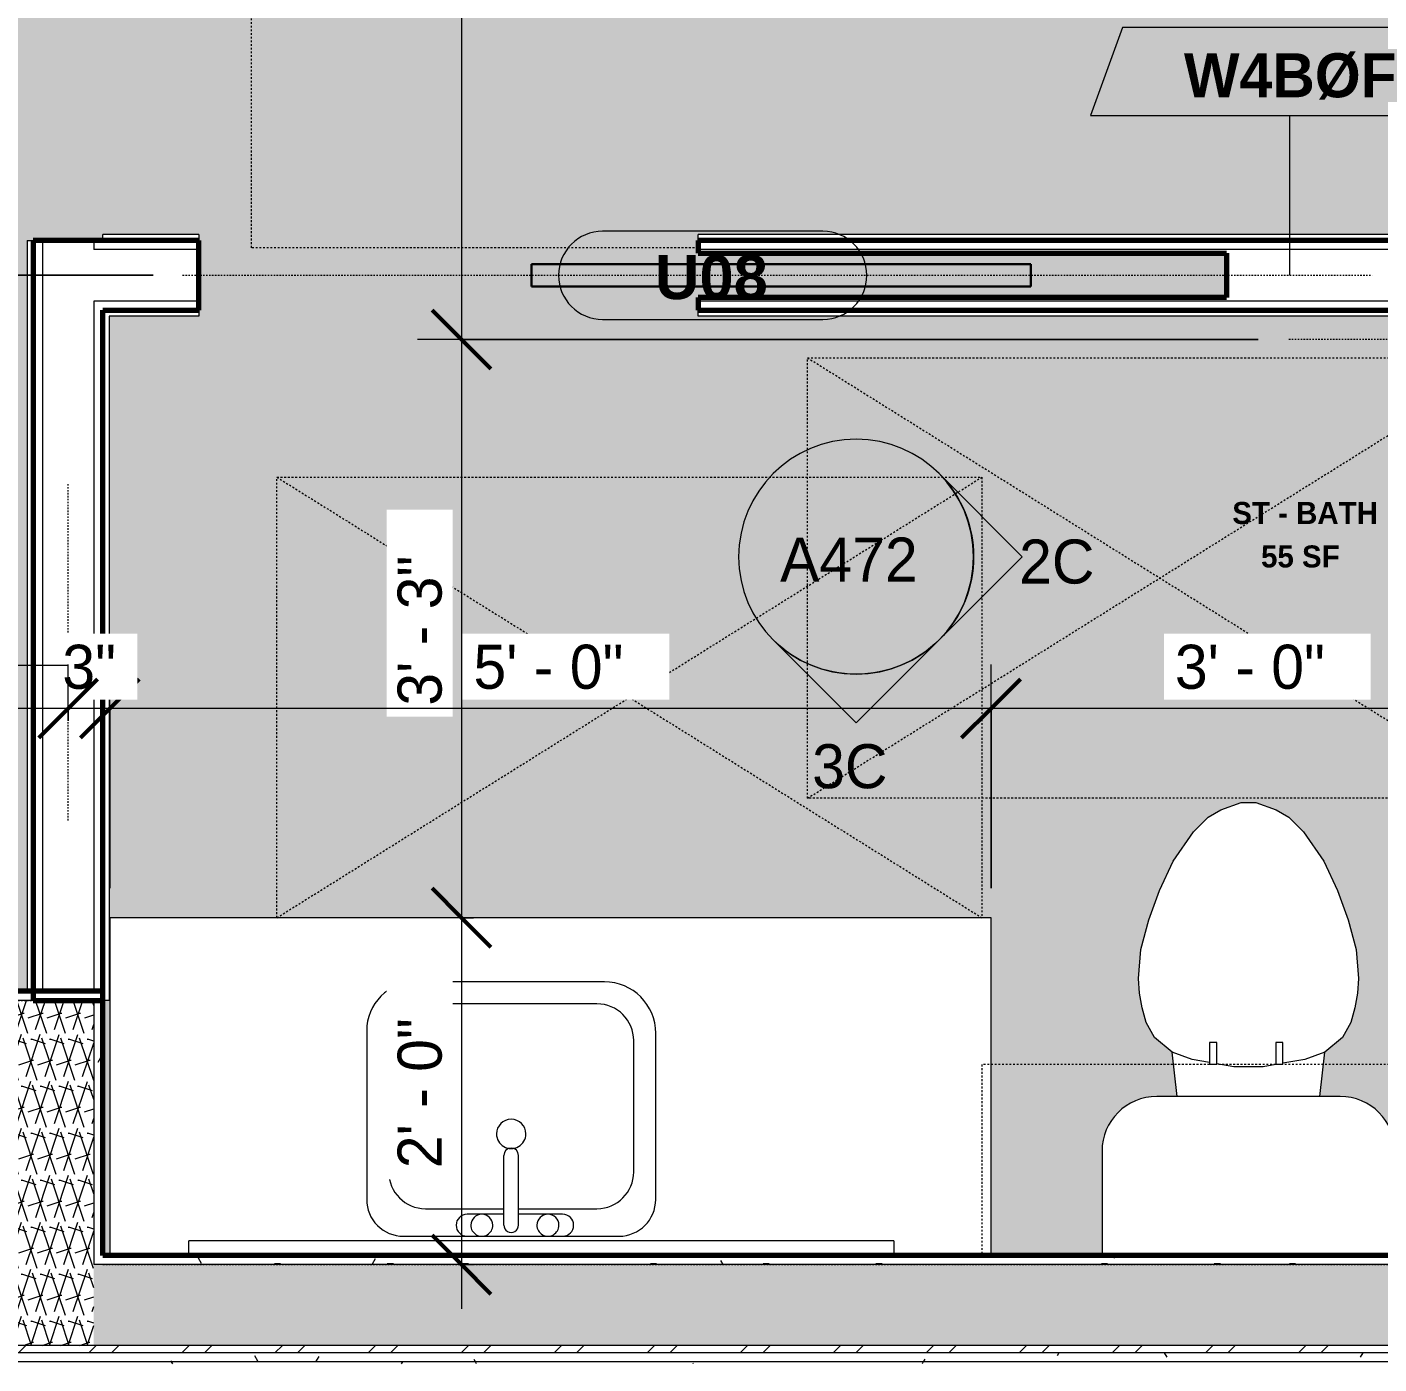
# Model space of a CAD drawing. Header units: inches. Extents: x -2718 to -922, y 119 to 10852.
# Drawn here: x -2648.5 to -2556.5, y 10450.8 to 10541.8 of the extents above; entities that cross this region are included whole.
import ezdxf

# ---------------------------------------------------------------- set-up
doc = ezdxf.new("R2010")
doc.units = ezdxf.units.IN
doc.header["$MEASUREMENT"] = 0
doc.linetypes.add('Dash', pattern=[0.25, 0.125, -0.125])
doc.linetypes.add('Dash 3_32_', pattern=[0.1875, 0.09375, -0.09375])
for name, color, linetype, lineweight in [('0-1', 7, 'Continuous', 5), ('A-ANNO-DIMS', 211, 'Continuous', 9), ('A-ANNO-DIMS-32', 211, 'Continuous', 9), ('A-AREA-IDEN', 2, 'Continuous', 9), ('A-DETL-1', 90, 'Dash 3_32_', 18), ('A-DOOR', 31, 'Continuous', 18), ('A-DOOR-4', 31, 'Continuous', 30), ('A-DOOR-IDEN', 31, 'Continuous', 9), ('A-GENM', 5, 'Continuous', 9), ('A-GENM-HDLN', 13, 'Dash', 9), ('A-WALL', 113, 'Continuous', 18), ('A-WALL-2', 250, 'Continuous', 18), ('A-WALL-3', 113, 'Continuous', 70), ('A-WALL-IDEN', 211, 'Continuous', 9), ('A-WALL-PATT-1', 7, 'Continuous', 9), ('A-WALL-PATT-2', 253, 'Continuous', 9), ('A-WALL-PATT-3', 8, 'Continuous', 9), ('G-ANNO-SYMB', 111, 'Continuous', 9), ('I-FURN', 30, 'Continuous', 9), ('I-FURN-HDLN', 30, 'Dash', 9), ('I-WALL-1', 10, 'Continuous', 70), ('P-SANR-FIXT', 6, 'Continuous', 9), ('Q-CASE', 31, 'Continuous', 9), ('Q-CASE-1', 31, 'Dash', 9)]:
    doc.layers.add(name, color=color, linetype=linetype, lineweight=lineweight)
doc.layers.add('A-AREA-PATT-1', color=7, linetype='Continuous', lineweight=9, transparency=1)
doc.styles.add('Arial_B', font='arialbd.ttf', dxfattribs={"height": 3})
doc.styles.add('Century Gothic', font='ufonts.com_century-gothic.ttf', dxfattribs={"height": 3})
doc.styles.add('Century Gothic_B', font='GOTHICB.TTF', dxfattribs={"height": 3})
doc.styles.add('Century Gothic_B_1', font='GOTHICB.TTF', dxfattribs={"height": 1.5})
doc.dimstyles.new('OD_1__HACK', dxfattribs={"dimscale": 12, "dimtxt": 3.132505, "dimasz": 0.333333, "dimexe": 0.25, "dimexo": 0.166667, "dimgap": 0.041667, "dimtad": 1, "dimdec": 0, "dimzin": 3, "dimdsep": 46, "dimlunit": 4, "dimtxsty": 'Century Gothic', "dimblk1": 'OBLIQUE', "dimblk2": 'OBLIQUE', "dimsah": 1, "dimcen": 0.09, "dimdle": 0.25, "dimazin": 0, "dimtfac": 1, "dimtdec": 4, "dimtix": 1, "dimtmove": 0, "dimatfit": 3, "dimfxl": 1, "dimtvp": 1, "dimtfill": 1, "dimfrac": 2, "dimtolj": 1, "dimtzin": 0, "dimarcsym": 2})
pattern_1 = [(0, (0, 0), (10.24, 2.56), [0.422, -7.258, 0.422, -7.258, -40.96]), (0, (0, 0), (10.24, 2.56), [-15.36, 0.422, -14.938, 0.422, -7.258, -17.92]), (0, (0, 0), (10.24, 2.56), [-38.4, 0.422, -4.698, 0.422, -12.378]), (120, (3.84, 1.28), (-7.33702503, 7.58810013), [0.422, -7.258, 0.422, -7.258, -40.96]), (120, (3.84, 1.28), (-7.33702503, 7.58810013), [-15.36, 0.422, -14.938, 0.422, -7.258, -17.92]), (120, (3.84, 1.28), (-7.33702503, 7.58810013), [-38.4, 0.422, -4.698, 0.422, -12.378]), (240, (5.12, 6.4), (-2.90297497, -10.14810013), [0.422, -7.258, 0.422, -7.258, -40.96]), (240, (5.12, 6.4), (-2.90297497, -10.14810013), [-15.36, 0.422, -14.938, 0.422, -7.258, -17.92]), (240, (5.12, 6.4), (-2.90297497, -10.14810013), [-38.4, 0.422, -4.698, 0.422, -12.378])]
pattern_2 = [(161.57, (0.16, 0.16), (-1.279773737, -0.000426766), [0, -9.107, 1.011, 0]), (18.43, (-0.16, 0.16), (-1.279773737, 0.000426766), [0, -9.107, 1.011, 0]), (108.43, (0.16, 0.16), (0.639452382, -3.199964008), [3.035, -7.083]), (71.57, (-0.16, 0.16), (0.639452382, 3.199964008), [3.035, -7.083])]

# ---------------------------------------------------------------- blocks, each defined once
blk = doc.blocks.new('CTR - 1st Phase - Common Walls_rvt-1-2ND _ 3RD FLOOR - STUDIO A - ADA TYPE B')
at = {"layer": 'A-WALL-PATT-1'}
h = blk.add_hatch(dxfattribs=at)
h.set_pattern_fill('FP_1', color=256, style=0, pattern_type=2)
h.set_pattern_definition(pattern_1)
h.paths.add_polyline_path([(-2710.724, 10475.539), (-2710.724, 10475.539), (-2710.724, 10476.164), (-2711.099, 10476.164), (-2711.099, 10475.539)], flags=0)
h.paths.add_polyline_path([(-2646.364, 10475.539), (-2643.974, 10475.539), (-2643.67, 10475.843), (-2643.974, 10476.148), (-2647.474, 10476.148), (-2648.082, 10475.539), (-2647.474, 10475.539)], flags=0)
h.paths.add_polyline_path([(-2670.724, 10475.539), (-2648.099, 10475.539), (-2648.099, 10476.164), (-2670.724, 10476.164)], flags=0)
h = blk.add_hatch(dxfattribs=at)
h.set_pattern_fill('FP_1', color=256, style=0, pattern_type=2)
h.set_pattern_definition(pattern_1)
h.paths.add_polyline_path([(-2643.974, 10457.539), (-2643.349, 10457.539), (-2643.35, 10475.524), (-2643.366, 10475.539), (-2643.974, 10475.539), (-2643.974, 10458.164)], flags=0)
h = blk.add_hatch(dxfattribs=at)
h.set_pattern_fill('FP_1', color=256, style=0, pattern_type=2)
h.set_pattern_definition(pattern_1)
h.paths.add_polyline_path([(-2516.749, 10457.539), (-2516.749, 10458.164), (-2643.349, 10458.164), (-2643.349, 10457.539), (-2516.75, 10457.539)], flags=0)
h = blk.add_hatch(dxfattribs=at)
h.set_pattern_fill('FP_1', color=256, style=0, pattern_type=2)
h.set_pattern_definition(pattern_1)
h.paths.add_polyline_path([(-2582.874, 10450.914), (-2510.112, 10450.914), (-2510.112, 10451.539), (-2649.974, 10451.539), (-2649.974, 10450.914), (-2587.97, 10450.914)], flags=0)
h = blk.add_hatch(dxfattribs=at)
h.set_pattern_fill('FP_1', color=256, style=0, pattern_type=2)
h.set_pattern_definition(pattern_1)
h.paths.add_polyline_path([(-2523.089, 10450.775), (-2510.112, 10450.775), (-2510.112, 10450.914), (-2650.599, 10450.914), (-2650.599, 10450.775), (-2536.065, 10450.775)], flags=0)
at = {"layer": 'A-WALL-PATT-2'}
h = blk.add_hatch(dxfattribs=at)
h.set_pattern_fill('FP_2', color=256, style=0, pattern_type=2)
h.set_pattern_definition(pattern_2)
h.paths.add_polyline_path([(-2712.224, 10470.039), (-2710.724, 10470.039), (-2710.724, 10475.539), (-2717.734, 10475.539), (-2717.724, 10470.039)], flags=0)
h.paths.add_polyline_path([(-2649.474, 10470.039), (-2643.974, 10470.039), (-2643.974, 10475.539), (-2670.724, 10475.539), (-2670.724, 10470.039), (-2652.852, 10470.039)], flags=0)
h = blk.add_hatch(dxfattribs=at)
h.set_pattern_fill('FP_2', color=256, style=0, pattern_type=2)
h.set_pattern_definition(pattern_2)
h.paths.add_polyline_path([(-2649.474, 10452.039), (-2643.974, 10452.039), (-2643.974, 10470.039), (-2649.474, 10470.039), (-2649.474, 10457.423)], flags=0)
h = blk.add_hatch(dxfattribs=at)
h.set_pattern_fill('FP_2', color=256, style=0, pattern_type=2)
h.set_pattern_definition(pattern_2)
h.paths.add_polyline_path([(-2549.041, 10452.039), (-2510.112, 10452.039), (-2510.124, 10457.539), (-2643.974, 10457.539), (-2643.974, 10452.039), (-2562.018, 10452.039)], flags=0)
at = {"layer": 'A-WALL-PATT-3'}
h = blk.add_hatch(dxfattribs=at)
h.set_pattern_fill('FP_3', color=256, style=0, pattern_type=2)
h.set_pattern_definition([(45, (0, 0), (-3.1678384, 3.1678384), []), (45, (0, 4.8), (-3.1678384, 3.1678384), [])])
h.paths.add_polyline_path([(-2587.97, 10451.539), (-2510.112, 10451.539), (-2510.112, 10452.039), (-2649.474, 10452.039), (-2649.474, 10451.539), (-2613.923, 10451.539)], flags=0)
at = {"layer": 'A-WALL-2'}
for p, q in [((-2643.974, 10475.539), (-2670.724, 10475.539)), ((-2643.974, 10475.539), (-2643.974, 10470.039)), ((-2643.974, 10470.039), (-2643.974, 10468.414)), ((-2643.974, 10468.414), (-2643.974, 10457.539)), ((-2643.349, 10457.539), (-2643.974, 10457.539)), ((-2516.749, 10457.539), (-2643.349, 10457.539)), ((-2643.974, 10452.039), (-2649.474, 10452.039)), ((-2643.349, 10451.539), (-2649.474, 10451.539)), ((-2643.349, 10452.039), (-2643.974, 10452.039)), ((-2510.112, 10452.039), (-2643.349, 10452.039)), ((-2510.112, 10451.539), (-2643.349, 10451.539)), ((-2643.349, 10450.914), (-2649.974, 10450.914)), ((-2510.112, 10450.914), (-2643.349, 10450.914))]:
    blk.add_line(p, q, dxfattribs=at)
at = {"layer": 'I-WALL-1'}
for p, q in [((-2643.349, 10476.164), (-2670.724, 10476.164)), ((-2643.349, 10475.539), (-2643.349, 10476.164)), ((-2643.349, 10468.414), (-2643.349, 10475.539)), ((-2643.349, 10458.164), (-2643.349, 10468.414)), ((-2517.374, 10458.164), (-2643.349, 10458.164))]:
    blk.add_line(p, q, dxfattribs=at)
blk = doc.blocks.new('Basic Wall _ INT - W4BØF - _5_8 GYP - 2X4 WOOD_BATT_ - 5_8 GYP_ - ___-2692929-2ND _ 3RD FLOOR - STUDIO A - ADA TYPE B')
at = {"layer": 'A-WALL'}
for p, q in [((-2643.224, 10475.523), (-2643.224, 10522.544)), ((-2642.935, 10522.13), (-2642.935, 10475.523)), ((-2643.306, 10475.523), (-2643.349, 10475.523)), ((-2643.224, 10475.523), (-2643.306, 10475.523)), ((-2642.935, 10475.523), (-2643.224, 10475.523))]:
    blk.add_line(p, q, dxfattribs=at)
blk = doc.blocks.new('Basic Wall _ INT - W4BØF - _5_8 GYP - 2X4 WOOD_BATT_ - 5_8 GYP_ - ___-2692930-2ND _ 3RD FLOOR - STUDIO A - ADA TYPE B')
at = {"layer": 'A-WALL'}
for p, q in [((-2648.512, 10527.294), (-2648.224, 10527.294)), ((-2648.512, 10527.294), (-2648.512, 10476.164)), ((-2648.224, 10527.294), (-2648.224, 10476.164)), ((-2648.224, 10527.294), (-2648.142, 10527.294)), ((-2648.142, 10527.294), (-2648.099, 10527.294))]:
    blk.add_line(p, q, dxfattribs=at)
blk = doc.blocks.new('Basic Wall _ INT - W4BØF - _5_8 GYP - 2X4 WOOD_BATT_ - 5_8 GYP_ - ___-2692932-2ND _ 3RD FLOOR - STUDIO A - ADA TYPE B')
at = {"layer": 'A-WALL'}
for p, q in [((-2643.349, 10522.419), (-2636.826, 10522.419)), ((-2636.826, 10522.13), (-2642.935, 10522.13)), ((-2636.826, 10522.544), (-2636.826, 10522.501)), ((-2636.826, 10522.501), (-2636.826, 10522.419)), ((-2636.826, 10522.419), (-2636.826, 10522.13)), ((-2602.826, 10522.501), (-2602.826, 10522.544)), ((-2602.826, 10522.419), (-2602.826, 10522.501)), ((-2602.826, 10522.419), (-2547.339, 10522.419)), ((-2602.826, 10522.13), (-2602.826, 10522.419)), ((-2547.339, 10522.13), (-2602.826, 10522.13))]:
    blk.add_line(p, q, dxfattribs=at)
blk = doc.blocks.new('Basic Wall _ INT - W4BØF - _5_8 GYP - 2X4 WOOD_BATT_ - 5_8 GYP_ - ___-2692931-2ND _ 3RD FLOOR - STUDIO A - ADA TYPE B')
at = {"layer": 'A-WALL'}
for p, q in [((-2643.349, 10527.419), (-2643.349, 10527.708)), ((-2636.826, 10527.708), (-2643.349, 10527.708)), ((-2636.826, 10527.708), (-2636.826, 10527.419)), ((-2602.826, 10527.419), (-2602.826, 10527.708)), ((-2517.374, 10527.708), (-2602.826, 10527.708)), ((-2636.826, 10527.419), (-2643.349, 10527.419)), ((-2643.349, 10527.337), (-2643.349, 10527.419)), ((-2643.349, 10527.294), (-2643.349, 10527.337)), ((-2636.826, 10527.419), (-2636.826, 10527.337)), ((-2636.826, 10527.337), (-2636.826, 10527.294)), ((-2517.374, 10527.419), (-2602.826, 10527.419)), ((-2602.826, 10527.337), (-2602.826, 10527.419)), ((-2602.826, 10527.294), (-2602.826, 10527.337))]:
    blk.add_line(p, q, dxfattribs=at)
blk = doc.blocks.new('POCKET - FLUSH - 2-10 x 6-8-2882529-2ND _ 3RD FLOOR - STUDIO A - ADA TYPE B')
at = {"layer": 'A-DOOR-4'}
for p, q in [((-39.667, 0.75), (-39.667, -0.75)), ((-5.667, 0.75), (-39.667, 0.75)), ((-5.667, -0.75), (-5.667, 0.75)), ((-39.667, -0.75), (-5.667, -0.75))]:
    blk.add_line(p, q, dxfattribs=at)
blk = doc.blocks.new('Bed-Standard - Queen 60_ x 79_-1433484-2ND _ 3RD FLOOR - STUDIO A - ADA TYPE B')
at = {"layer": 'I-FURN-HDLN'}
for p, q in [((-55.311, 77.295), (64.689, 77.295)), ((-55.311, 46.897), (-55.311, 77.295))]:
    blk.add_line(p, q, dxfattribs=at)
blk = doc.blocks.new('M_Sink Vanity-Square - 500 x 440mm-1352614-2ND _ 3RD FLOOR - STUDIO A - ADA TYPE B')
at = {"layer": 'P-SANR-FIXT'}
for p, q in [((7.96, 7.092), (-6.725, 7.092)), ((3.618, 7.092), (-2.882, 7.092)), ((-2.882, 5.592), (0.118, 5.592)), ((0.118, 6.329), (0.118, 1.59)), ((1.118, 6.329), (1.118, 1.59)), ((1.118, 5.592), (3.618, 5.592)), ((0.118, 5.217), (-5.225, 5.217)), ((6.46, 5.217), (1.118, 5.217)), ((-9.225, 4.592), (-9.225, -6.73)), ((10.46, -6.91), (10.46, 4.592)), ((-7.725, 2.717), (-7.725, -6.23)), ((8.96, -6.23), (8.96, 2.717)), ((-5.225, -8.73), (6.46, -8.73)), ((-5.725, -10.23), (7.139, -10.23))]:
    blk.add_line(p, q, dxfattribs=at)
for centre, radius, start, end in [((-6.725, 4.592), 2.5, 90, 180), ((-2.882, 6.342), 0.75, 90, 270), ((-1.882, 6.342), 0.75, 360, 180), ((0.618, 6.329), 0.5, 360, 180), ((2.618, 6.342), 0.75, 360, 180), ((3.618, 6.342), 0.75, 270, 90), ((7.96, 4.592), 2.5, 360, 90), ((-1.882, 6.342), 0.75, 180, 0), ((2.618, 6.342), 0.75, 180, 360), ((-5.225, 2.717), 2.5, 90, 180), ((6.46, 2.717), 2.5, 0, 90), ((0.618, 0.125), 1, 360, 180), ((0.618, 1.59), 0.5, 180, 0), ((0.618, 0.125), 1, 180, 0), ((-5.225, -6.23), 2.5, 180, 270), ((6.46, -6.23), 2.5, 270, 0), ((-5.725, -6.73), 3.5, 180, 270), ((7.139, -6.91), 3.321, 270, 0)]:
    blk.add_arc(centre, radius, start, end, dxfattribs=at)
blk = doc.blocks.new('Toilet-Domestic-3D - Toilet-Domestic-3D-3234795-2ND _ 3RD FLOOR - STUDIO A - ADA TYPE B')
at = {"layer": 'P-SANR-FIXT'}
for p, q in [((-1.874, 11.5), (-0.5, 12)), ((-0.5, 12), (0.5, 12)), ((0.5, 12), (1.874, 11.5)), ((-2.74, 11), (-1.874, 11.5)), ((1.874, 11.5), (2.74, 11)), ((-3.74, 10), (-2.74, 11)), ((2.74, 11), (3.74, 10)), ((-5.127, 8), (-3.74, 10)), ((3.74, 10), (5.127, 8)), ((-6.06, 6), (-5.127, 8)), ((5.127, 8), (6.06, 6)), ((-6.788, 4), (-6.06, 6)), ((6.06, 6), (6.788, 4)), ((-7.326, 1.992), (-6.788, 4)), ((6.788, 4), (7.326, 1.992)), ((-7.5, 0), (-7.326, 1.992)), ((7.326, 1.992), (7.5, 0)), ((-7.413, -0.996), (-7.5, 0)), ((7.5, 0), (7.413, -0.996)), ((-7.236, -2), (-7.413, -0.996)), ((7.413, -0.996), (7.236, -2)), ((-6.968, -3), (-7.236, -2)), ((7.236, -2), (6.968, -3)), ((-6.401, -4), (-6.968, -3)), ((6.968, -3), (6.401, -4)), ((-5.209, -5), (-6.401, -4)), ((6.401, -4), (5.209, -5)), ((-3.836, -5.5), (-5.209, -5)), ((-4.862, -8.024), (-5.209, -5)), ((-2.648, -5.709), (-3.836, -5.5)), ((3.836, -5.5), (2.341, -5.764)), ((5.209, -5), (3.836, -5.5)), ((4.862, -8.024), (5.209, -5)), ((-1, -6), (-2.159, -5.796)), ((1, -6), (-1, -6)), ((1.852, -5.85), (1, -6)), ((6.25, -8.024), (-6.25, -8.024)), ((-9.976, -11.75), (-9.976, -18.856)), ((9.976, -18.856), (9.976, -11.75))]:
    blk.add_line(p, q, dxfattribs=at)
for centre, start, end in [((-6.25, -11.75), 90, 180), ((6.25, -11.75), 0, 90)]:
    blk.add_arc(centre, 3.726, start, end, dxfattribs=at)
blk = doc.blocks.new('Bath Vanity - Bath Vanity 60_-2708009-2ND _ 3RD FLOOR - STUDIO A - ADA TYPE B')
at = {"layer": 'Q-CASE'}
for p, q in [((-29.262, -0.995), (-29.262, -24)), ((30.738, -24), (30.738, -0.995)), ((-29.262, -24), (30.738, -24))]:
    blk.add_line(p, q, dxfattribs=at)
blk = doc.blocks.new('ADA Clearances - 30_x48_-1721104-2ND _ 3RD FLOOR - STUDIO A - ADA TYPE B')
at = {"layer": 'A-GENM-HDLN'}
for p, q in [((15, 24), (-15, -24)), ((-15, 24), (15, -24)), ((-15, -24), (-15, 24)), ((-15, 24), (15, 24)), ((15, 24), (15, -24)), ((15, -24), (-15, -24))]:
    blk.add_line(p, q, dxfattribs=at)
blk = doc.blocks.new('ADA Clearances - 30_x48_-V2-2ND _ 3RD FLOOR - STUDIO A - ADA TYPE B')
at = {"layer": 'A-GENM-HDLN'}
for p, q in [((15, 24), (-15, -24)), ((-15, 24), (15, -24)), ((-15, 24), (15, 24)), ((15, 24), (15, -24)), ((15, -24), (-15, -24))]:
    blk.add_line(p, q, dxfattribs=at)
blk = doc.blocks.new('BATHROOM MIRROR - BATHROOM MIRROR 48_-3124766-2ND _ 3RD FLOOR - STUDIO A - ADA TYPE B')
at = {"layer": 'Q-CASE'}
for p, q in [((24.738, 24), (-23.262, 24)), ((-23.262, 23), (-23.262, 24)), ((24.738, 24), (24.738, 23)), ((-23.262, 23), (24.738, 23))]:
    blk.add_line(p, q, dxfattribs=at)
blk = doc.blocks.new('300 Series Wall Hung Cabinet_326 - 36_-2909952-2ND _ 3RD FLOOR - STUDIO A - ADA TYPE B')
at = {"layer": 'Q-CASE'}
for p, q in [((-2.5, -13.188), (-2.012, -13.188)), ((-2.5, -13.188), (-2.5, -14.687)), ((-2.012, -14.687), (-2.012, -13.188)), ((2, -13.188), (2.488, -13.188)), ((2, -13.188), (2, -14.687)), ((2.488, -14.687), (2.488, -13.188)), ((-2.5, -14.687), (-2.012, -14.687)), ((2, -14.687), (2.488, -14.687))]:
    blk.add_line(p, q, dxfattribs=at)
at = {"layer": 'Q-CASE-1'}
for p, q in [((18, -0.188), (-18, -0.188)), ((-18, -0.188), (-18, -13.188)), ((18, -13.188), (18, -0.188)), ((-18, -13.188), (18, -13.188))]:
    blk.add_line(p, q, dxfattribs=at)
blk = doc.blocks.new('Elevation - Filled Arrow-152140-2ND _ 3RD FLOOR - STUDIO A - ADA TYPE B')
at = {"layer": 'G-ANNO-SYMB'}
for start, end in [(360, 180), (180, 360)]:
    blk.add_arc((0, 0), 0.25, start, end, dxfattribs=at)
blk = doc.blocks.new('Elevation - Filled Arrow-151867-2ND _ 3RD FLOOR - STUDIO A - ADA TYPE B')
at = {"layer": 'G-ANNO-SYMB'}
for p, q in [((0, 0.3536), (-0.1768, 0.1768)), ((0.1768, 0.1768), (0, 0.3536))]:
    blk.add_line(p, q, dxfattribs=at)
blk.add_arc((0, 0), 0.25, 45, 135, dxfattribs=at)
blk = doc.blocks.new('DIMBLOCK1-2ND _ 3RD FLOOR - STUDIO A - ADA TYPE B')
at = {"layer": 'A-ANNO-DIMS-32', "lineweight": 50}
for p, q in [((-2682.087, 10524.919), (-2684.087, 10526.919)), ((-2682.087, 10524.919), (-2680.087, 10522.919)), ((-2682.087, 10475.539), (-2684.087, 10477.539)), ((-2682.087, 10475.539), (-2680.087, 10473.539))]:
    blk.add_line(p, q, dxfattribs=at)
at = {"layer": 'A-ANNO-DIMS-32'}
for p, q in [((-2639.924, 10524.919), (-2685.087, 10524.919)), ((-2682.087, 10472.539), (-2682.087, 10524.919)), ((-2682.087, 10524.919), (-2639.924, 10524.919)), ((-2682.915, 10475.539), (-2679.087, 10475.539)), ((-2682.087, 10475.539), (-2682.915, 10475.539))]:
    blk.add_line(p, q, dxfattribs=at)
at = {"layer": 'A-ANNO-DIMS-32', "color": 0, "insert": (-2686.432, 10494.983), "char_height": 3, "width": 12.58969, "attachment_point": 1, "rotation": 90, "line_spacing_factor": 0.984502, "style": 'Century Gothic', "bg_fill": 3, "box_fill_scale": 1.25, "bg_fill_color": 256, "bg_fill_true_color": 13158600, "bg_fill_transparency": 0}
blk.add_mtext('4\' - 1"', dxfattribs=at)
blk = doc.blocks.new('_Oblique')
at = {"color": 0, "linetype": 'ByBlock', "lineweight": -2}
blk.add_line((-0.5, -0.5), (0.5, 0.5), dxfattribs=at)
blk = doc.blocks.new('DIMBLOCK2-2ND _ 3RD FLOOR - STUDIO A - ADA TYPE B')
at = {"layer": 'A-ANNO-DIMS-32', "lineweight": 50}
for p, q in [((-2682.087, 10568.273), (-2684.087, 10570.273)), ((-2682.087, 10568.273), (-2680.087, 10566.273)), ((-2682.087, 10524.919), (-2684.087, 10526.919)), ((-2682.087, 10524.919), (-2680.087, 10522.919))]:
    blk.add_line(p, q, dxfattribs=at)
at = {"layer": 'A-ANNO-DIMS-32'}
for p, q in [((-2666.724, 10568.273), (-2685.087, 10568.273)), ((-2682.087, 10524.919), (-2682.087, 10568.273)), ((-2682.087, 10568.273), (-2666.724, 10568.273)), ((-2639.924, 10524.919), (-2685.087, 10524.919)), ((-2682.087, 10524.919), (-2639.924, 10524.919))]:
    blk.add_line(p, q, dxfattribs=at)
at = {"layer": 'A-ANNO-DIMS-32', "color": 0, "insert": (-2686.432, 10541.35), "char_height": 3, "width": 12.58969, "attachment_point": 1, "rotation": 90, "line_spacing_factor": 0.984502, "style": 'Century Gothic', "bg_fill": 3, "box_fill_scale": 1.25, "bg_fill_color": 256, "bg_fill_true_color": 13158600, "bg_fill_transparency": 0}
blk.add_mtext('3\' - 7"', dxfattribs=at)
blk = doc.blocks.new('DIMBLOCK11-2ND _ 3RD FLOOR - STUDIO A - ADA TYPE B')
at = {"layer": 'A-ANNO-DIMS-32', "lineweight": 50}
for p, q in [((-2618.939, 10649.171), (-2620.939, 10651.171)), ((-2618.939, 10649.171), (-2616.939, 10647.171)), ((-2618.939, 10520.544), (-2620.939, 10522.544)), ((-2618.939, 10520.544), (-2616.939, 10518.544))]:
    blk.add_line(p, q, dxfattribs=at)
at = {"layer": 'A-ANNO-DIMS-32'}
for p, q in [((-2618.111, 10649.171), (-2621.939, 10649.171)), ((-2618.939, 10649.171), (-2618.939, 10520.544)), ((-2618.939, 10649.171), (-2618.111, 10649.171)), ((-2564.686, 10520.544), (-2621.939, 10520.544)), ((-2618.939, 10520.544), (-2564.686, 10520.544))]:
    blk.add_line(p, q, dxfattribs=at)
at = {"layer": 'A-ANNO-DIMS-32', "color": 0, "insert": (-2623.284, 10578.443), "char_height": 3, "width": 15.39402, "attachment_point": 1, "rotation": 90, "line_spacing_factor": 0.984502, "style": 'Century Gothic', "bg_fill": 3, "box_fill_scale": 1.25, "bg_fill_color": 256, "bg_fill_true_color": 13158600, "bg_fill_transparency": 0}
blk.add_mtext('10\' - 9"', dxfattribs=at)
blk = doc.blocks.new('DIMBLOCK12-2ND _ 3RD FLOOR - STUDIO A - ADA TYPE B')
at = {"layer": 'A-ANNO-DIMS-32', "lineweight": 50}
for p, q in [((-2618.939, 10520.544), (-2620.939, 10522.544)), ((-2618.939, 10520.544), (-2616.939, 10518.544)), ((-2618.939, 10481.169), (-2620.939, 10483.169)), ((-2618.939, 10481.169), (-2616.939, 10479.169))]:
    blk.add_line(p, q, dxfattribs=at)
at = {"layer": 'A-ANNO-DIMS-32'}
for p, q in [((-2564.686, 10520.544), (-2621.939, 10520.544)), ((-2618.939, 10520.544), (-2618.939, 10481.169)), ((-2618.939, 10520.544), (-2564.686, 10520.544)), ((-2618.111, 10481.169), (-2621.939, 10481.169)), ((-2618.939, 10481.169), (-2618.111, 10481.169))]:
    blk.add_line(p, q, dxfattribs=at)
at = {"layer": 'A-ANNO-DIMS-32', "color": 0, "insert": (-2623.284, 10495.611), "char_height": 3, "width": 12.58969, "attachment_point": 1, "rotation": 90, "line_spacing_factor": 0.984502, "style": 'Century Gothic', "bg_fill": 3, "box_fill_scale": 1.25, "bg_fill_color": 256, "bg_fill_true_color": 13158600, "bg_fill_transparency": 0}
blk.add_mtext('3\' - 3"', dxfattribs=at)
blk = doc.blocks.new('DIMBLOCK13-2ND _ 3RD FLOOR - STUDIO A - ADA TYPE B')
at = {"layer": 'A-ANNO-DIMS-32', "lineweight": 50}
for p, q in [((-2618.939, 10481.169), (-2620.939, 10483.169)), ((-2618.939, 10481.169), (-2616.939, 10479.169)), ((-2618.939, 10457.539), (-2620.939, 10459.539)), ((-2618.939, 10457.539), (-2616.939, 10455.539))]:
    blk.add_line(p, q, dxfattribs=at)
at = {"layer": 'A-ANNO-DIMS-32'}
for p, q in [((-2618.111, 10481.169), (-2621.939, 10481.169)), ((-2618.939, 10481.169), (-2618.939, 10454.539)), ((-2618.939, 10481.169), (-2618.111, 10481.169)), ((-2618.111, 10457.539), (-2621.939, 10457.539)), ((-2618.939, 10457.539), (-2618.111, 10457.539))]:
    blk.add_line(p, q, dxfattribs=at)
at = {"layer": 'A-ANNO-DIMS-32', "color": 0, "insert": (-2623.284, 10464.108), "char_height": 3, "width": 12.58969, "attachment_point": 1, "rotation": 90, "line_spacing_factor": 0.984502, "style": 'Century Gothic', "bg_fill": 3, "box_fill_scale": 1.25, "bg_fill_color": 256, "bg_fill_true_color": 13158600, "bg_fill_transparency": 0}
blk.add_mtext('2\' - 0"', dxfattribs=at)
blk = doc.blocks.new('DIMBLOCK18-2ND _ 3RD FLOOR - STUDIO A - ADA TYPE B')
at = {"layer": 'A-ANNO-DIMS-32'}
for p, q in [((-2582.874, 10483.169), (-2582.874, 10498.415)), ((-2547.339, 10483.169), (-2547.339, 10498.415)), ((-2547.339, 10495.415), (-2582.874, 10495.415)), ((-2582.874, 10495.415), (-2582.874, 10483.169)), ((-2547.339, 10495.415), (-2547.339, 10483.169))]:
    blk.add_line(p, q, dxfattribs=at)
at = {"layer": 'A-ANNO-DIMS-32', "lineweight": 50}
for p, q in [((-2582.874, 10495.415), (-2580.874, 10497.415)), ((-2547.339, 10495.415), (-2545.339, 10497.415)), ((-2582.874, 10495.415), (-2584.874, 10493.415)), ((-2547.339, 10495.415), (-2549.339, 10493.415))]:
    blk.add_line(p, q, dxfattribs=at)
at = {"layer": 'A-ANNO-DIMS-32', "color": 0, "insert": (-2570.352, 10499.76), "char_height": 3, "width": 12.58969, "attachment_point": 1, "line_spacing_factor": 0.984502, "style": 'Century Gothic', "bg_fill": 3, "box_fill_scale": 1.25, "bg_fill_color": 256, "bg_fill_true_color": 13158600, "bg_fill_transparency": 0}
blk.add_mtext('3\' - 0"', dxfattribs=at)
blk = doc.blocks.new('DIMBLOCK19-2ND _ 3RD FLOOR - STUDIO A - ADA TYPE B')
at = {"layer": 'A-ANNO-DIMS-32'}
for p, q in [((-2642.874, 10483.169), (-2642.874, 10498.415)), ((-2582.874, 10483.169), (-2582.874, 10498.415)), ((-2582.874, 10495.415), (-2642.874, 10495.415)), ((-2642.874, 10495.415), (-2642.874, 10483.169)), ((-2582.874, 10495.415), (-2582.874, 10483.169))]:
    blk.add_line(p, q, dxfattribs=at)
at = {"layer": 'A-ANNO-DIMS-32', "lineweight": 50}
for p, q in [((-2642.874, 10495.415), (-2640.874, 10497.415)), ((-2582.874, 10495.415), (-2580.874, 10497.415)), ((-2642.874, 10495.415), (-2644.874, 10493.415)), ((-2582.874, 10495.415), (-2584.874, 10493.415))]:
    blk.add_line(p, q, dxfattribs=at)
at = {"layer": 'A-ANNO-DIMS-32', "color": 0, "insert": (-2618.119, 10499.76), "char_height": 3, "width": 12.58969, "attachment_point": 1, "line_spacing_factor": 0.984502, "style": 'Century Gothic', "bg_fill": 3, "box_fill_scale": 1.25, "bg_fill_color": 256, "bg_fill_true_color": 13158600, "bg_fill_transparency": 0}
blk.add_mtext('5\' - 0"', dxfattribs=at)
blk = doc.blocks.new('DIMBLOCK20-2ND _ 3RD FLOOR - STUDIO A - ADA TYPE B')
at = {"layer": 'A-ANNO-DIMS-32'}
for p, q in [((-2645.724, 10494.586), (-2645.724, 10498.415)), ((-2642.874, 10483.169), (-2642.874, 10498.415)), ((-2642.874, 10495.415), (-2645.724, 10495.415)), ((-2645.724, 10495.415), (-2645.724, 10494.586)), ((-2642.874, 10495.415), (-2642.874, 10483.169))]:
    blk.add_line(p, q, dxfattribs=at)
at = {"layer": 'A-ANNO-DIMS-32', "lineweight": 50}
for p, q in [((-2645.724, 10495.415), (-2643.724, 10497.415)), ((-2642.874, 10495.415), (-2640.874, 10497.415)), ((-2645.724, 10495.415), (-2647.724, 10493.415)), ((-2642.874, 10495.415), (-2644.874, 10493.415))]:
    blk.add_line(p, q, dxfattribs=at)
at = {"layer": 'A-ANNO-DIMS-32', "color": 0, "insert": (-2646.114, 10499.76), "char_height": 3, "width": 4.35567, "attachment_point": 1, "line_spacing_factor": 0.984502, "style": 'Century Gothic', "bg_fill": 3, "box_fill_scale": 1.25, "bg_fill_color": 256, "bg_fill_true_color": 13158600, "bg_fill_transparency": 0}
blk.add_mtext('3"', dxfattribs=at)
blk = doc.blocks.new('DIMBLOCK21-2ND _ 3RD FLOOR - STUDIO A - ADA TYPE B')
at = {"layer": 'A-ANNO-DIMS-32'}
for p, q in [((-2714.724, 10494.586), (-2714.724, 10498.415)), ((-2645.724, 10494.586), (-2645.724, 10498.415)), ((-2645.724, 10495.415), (-2717.724, 10495.415)), ((-2714.724, 10495.415), (-2714.724, 10494.586)), ((-2645.724, 10495.415), (-2645.724, 10494.586))]:
    blk.add_line(p, q, dxfattribs=at)
at = {"layer": 'A-ANNO-DIMS-32', "lineweight": 50}
for p, q in [((-2714.724, 10495.415), (-2712.724, 10497.415)), ((-2645.724, 10495.415), (-2643.724, 10497.415)), ((-2714.724, 10495.415), (-2716.724, 10493.415)), ((-2645.724, 10495.415), (-2647.724, 10493.415))]:
    blk.add_line(p, q, dxfattribs=at)
at = {"layer": 'A-ANNO-DIMS-32', "color": 0, "insert": (-2685.469, 10499.76), "char_height": 3, "width": 12.58969, "attachment_point": 1, "line_spacing_factor": 0.984502, "style": 'Century Gothic', "bg_fill": 3, "box_fill_scale": 1.25, "bg_fill_color": 256, "bg_fill_true_color": 13158600, "bg_fill_transparency": 0}
blk.add_mtext('5\' - 9"', dxfattribs=at)
blk = doc.blocks.new('Door Tag - Type Mark-2601225-2ND _ 3RD FLOOR - STUDIO A - ADA TYPE B')
at = {"layer": 'A-DOOR-IDEN'}
for p, q in [((0.234375, 0.09375), (-0.234375, 0.09375)), ((-0.234375, -0.09375), (0.234375, -0.09375))]:
    blk.add_line(p, q, dxfattribs=at)
for centre, start, end in [((-0.234375, 0), 90, 270), ((0.234375, 0), 270, 90)]:
    blk.add_arc(centre, 0.09375, start, end, dxfattribs=at)
blk = doc.blocks.new('Wall Tag - ONE-2663183-2ND _ 3RD FLOOR - STUDIO A - ADA TYPE B')
at = {"layer": 'A-WALL-IDEN'}
for p, q in [((-0.3561, 0.0937), (-0.4244, -0.0937)), ((0.4244, 0.0937), (-0.3561, 0.0937)), ((0.3561, -0.0937), (0.4244, 0.0937)), ((-0.4244, -0.0937), (0.3561, -0.0937))]:
    blk.add_line(p, q, dxfattribs=at)

msp = doc.modelspace()

# ---------------------------------------------------------------- hatches: boundary and pattern name
at = {"layer": 'A-AREA-PATT-1'}
h = msp.add_hatch(color=256, dxfattribs=at)
h.paths.add_polyline_path([(-2708.724, 10476.164), (-2708.724, 10512.164), (-2706.974, 10512.164), (-2706.974, 10476.164), (-2708.099, 10476.164)], flags=0)
h.paths.add_polyline_path([(-2706.974, 10472.289), (-2673.349, 10472.289), (-2673.349, 10474.227), (-2672.724, 10474.227), (-2672.724, 10476.164), (-2648.512, 10476.164), (-2648.512, 10527.294), (-2645.724, 10527.294), (-2645.724, 10562.88), (-2650.047, 10562.88), (-2650.047, 10524.294), (-2649.797, 10524.294), (-2649.797, 10488.294), (-2650.047, 10488.294), (-2650.047, 10485.294), (-2651.297, 10485.294), (-2651.297, 10488.294), (-2651.547, 10488.294), (-2651.547, 10489.294), (-2651.724, 10489.294), (-2651.724, 10490.794), (-2651.547, 10490.794), (-2651.547, 10521.794), (-2651.724, 10521.794), (-2651.724, 10523.294), (-2651.547, 10523.294), (-2651.547, 10524.294), (-2651.297, 10524.294), (-2651.297, 10562.88), (-2674.762, 10562.88), (-2674.762, 10673.557), (-2710.474, 10673.557), (-2710.474, 10476.164), (-2708.724, 10476.164), (-2708.724, 10474.227), (-2708.099, 10474.227), (-2708.099, 10472.289)], flags=0)
h = msp.add_hatch(color=256, dxfattribs=at)
h.paths.add_polyline_path([(-2626.899, 10524.919), (-2566.826, 10524.919), (-2566.826, 10526.419), (-2602.826, 10526.419), (-2602.826, 10527.708), (-2517.374, 10527.708), (-2517.374, 10646.382), (-2640.412, 10646.382), (-2640.412, 10645.807), (-2640.076, 10645.807), (-2640.076, 10643.307), (-2640.826, 10643.307), (-2640.826, 10643.057), (-2642.201, 10643.057), (-2642.201, 10608.057), (-2640.826, 10608.057), (-2640.826, 10570.807), (-2640.076, 10570.807), (-2640.076, 10568.307), (-2640.412, 10568.307), (-2640.412, 10562.88), (-2645.724, 10562.88), (-2645.724, 10527.294), (-2643.349, 10527.294), (-2643.349, 10527.708), (-2636.826, 10527.708), (-2636.826, 10524.919)], flags=0)
h.paths.add_polyline_path([(-2536.223, 10541.864), (-2536.223, 10559.864), (-2518.223, 10559.864), (-2518.223, 10541.864)], flags=0)
h.paths.add_polyline_path([(-2518.223, 10562.796), (-2597.223, 10562.796), (-2597.223, 10622.796), (-2518.223, 10622.796), (-2518.223, 10565.669)], flags=0)
h.paths.add_polyline_path([(-2642.201, 10571.057), (-2642.201, 10606.057), (-2643.201, 10606.057), (-2643.201, 10571.057)], flags=0)
h.paths.add_polyline_path([(-2536.223, 10625.796), (-2536.223, 10643.796), (-2518.223, 10643.796), (-2518.223, 10625.796), (-2534.379, 10625.796)], flags=0)
msp.add_hatch(color=256, dxfattribs=at).paths.add_polyline_path([(-2642.874, 10458.164), (-2642.874, 10481.169), (-2582.874, 10481.169), (-2582.874, 10458.164), (-2575.316, 10458.164), (-2575.316, 10465.27), (-2575.189, 10466.235), (-2574.816, 10467.133), (-2574.224, 10467.905), (-2573.453, 10468.497), (-2572.554, 10468.869), (-2571.513, 10468.996), (-2570.201, 10468.996), (-2570.549, 10472.02), (-2571.741, 10473.02), (-2572.307, 10474.02), (-2572.575, 10475.02), (-2572.752, 10476.024), (-2572.835, 10477.071), (-2572.665, 10479.013), (-2572.127, 10481.02), (-2571.399, 10483.02), (-2570.467, 10485.02), (-2569.079, 10487.02), (-2568.079, 10488.02), (-2567.213, 10488.52), (-2565.839, 10489.02), (-2564.839, 10489.02), (-2563.466, 10488.52), (-2562.6, 10488.02), (-2561.6, 10487.02), (-2560.212, 10485.02), (-2559.28, 10483.02), (-2558.552, 10481.02), (-2558.014, 10479.013), (-2557.839, 10477.02), (-2557.927, 10476.024), (-2558.104, 10475.02), (-2558.372, 10474.02), (-2558.938, 10473.02), (-2560.13, 10472.02), (-2560.478, 10468.996), (-2559.089, 10468.996), (-2558.125, 10468.869), (-2557.226, 10468.497), (-2556.455, 10467.905), (-2555.862, 10467.133), (-2555.49, 10466.235), (-2555.363, 10465.27), (-2555.363, 10458.164), (-2547.374, 10458.169), (-2547.374, 10462.958), (-2547.339, 10462.958), (-2547.339, 10522.13), (-2602.826, 10522.13), (-2602.826, 10523.419), (-2566.826, 10523.419), (-2566.826, 10524.919), (-2636.826, 10524.919), (-2636.826, 10522.13), (-2642.935, 10522.13), (-2642.935, 10475.523), (-2643.349, 10475.523), (-2643.349, 10458.164)], flags=0)

# ---------------------------------------------------------------- linework, layer by layer
at = {"layer": 'A-DETL-1'}
for p, q in [((-2637.924, 10524.919), (-2556.924, 10524.919)), ((-2535.686, 10520.544), (-2562.686, 10520.544)), ((-2645.724, 10487.796), (-2645.724, 10510.796)), ((-2582.874, 10481.169), (-2642.874, 10481.169)), ((-2642.874, 10481.169), (-2642.874, 10468.169)), ((-2582.874, 10461.785), (-2582.874, 10481.169)), ((-2714.724, 10475.539), (-2644.524, 10475.539)), ((-2643.349, 10457.539), (-2513.124, 10457.539))]:
    msp.add_line(p, q, dxfattribs=at)
at = {"layer": 'A-WALL'}
for p, q in [((-2647.474, 10527.294), (-2647.474, 10476.148)), ((-2643.974, 10527.294), (-2643.974, 10526.669)), ((-2636.826, 10526.669), (-2643.974, 10526.669)), ((-2517.999, 10526.669), (-2602.826, 10526.669)), ((-2643.974, 10523.169), (-2643.974, 10476.148)), ((-2636.826, 10523.169), (-2643.974, 10523.169)), ((-2517.999, 10523.169), (-2602.826, 10523.169)), ((-2647.474, 10476.148), (-2643.974, 10476.148))]:
    msp.add_line(p, q, dxfattribs=at)
at = {"layer": 'A-WALL-3'}
for p, q in [((-2648.099, 10527.294), (-2648.099, 10475.523)), ((-2636.826, 10527.294), (-2648.099, 10527.294)), ((-2636.826, 10522.544), (-2636.826, 10527.294)), ((-2517.374, 10527.294), (-2602.826, 10527.294)), ((-2602.826, 10527.294), (-2602.826, 10526.419)), ((-2602.826, 10526.419), (-2566.826, 10526.419)), ((-2566.826, 10526.419), (-2566.826, 10523.419)), ((-2566.826, 10523.419), (-2602.826, 10523.419)), ((-2602.826, 10523.419), (-2602.826, 10522.544)), ((-2643.349, 10475.523), (-2643.349, 10522.544)), ((-2643.349, 10522.544), (-2636.826, 10522.544)), ((-2602.826, 10522.544), (-2517.374, 10522.544)), ((-2648.099, 10475.523), (-2643.349, 10475.523))]:
    msp.add_line(p, q, dxfattribs=at)

# ---------------------------------------------------------------- block references
at = {"layer": '0-1'}
msp.add_blockref('CTR - 1st Phase - Common Walls_rvt-1-2ND _ 3RD FLOOR - STUDIO A - ADA TYPE B', (0, 0), dxfattribs=at)
at = {"layer": 'A-DOOR', "rotation": 180}
msp.add_blockref('POCKET - FLUSH - 2-10 x 6-8-2882529-2ND _ 3RD FLOOR - STUDIO A - ADA TYPE B', (-2619.826, 10524.919), dxfattribs=at)
at = {"layer": 'A-GENM'}
for name, p, rotation in [('ADA Clearances - 30_x48_-1721104-2ND _ 3RD FLOOR - STUDIO A - ADA TYPE B', (-2571.374, 10504.305), 89.99999999986548), ('ADA Clearances - 30_x48_-V2-2ND _ 3RD FLOOR - STUDIO A - ADA TYPE B', (-2607.499, 10496.169), 89.99999999997534)]:
    msp.add_blockref(name, p, dxfattribs=dict(at, rotation=rotation))
at = {"layer": 'A-WALL'}
for name in ['Basic Wall _ INT - W4BØF - _5_8 GYP - 2X4 WOOD_BATT_ - 5_8 GYP_ - ___-2692931-2ND _ 3RD FLOOR - STUDIO A - ADA TYPE B', 'Basic Wall _ INT - W4BØF - _5_8 GYP - 2X4 WOOD_BATT_ - 5_8 GYP_ - ___-2692930-2ND _ 3RD FLOOR - STUDIO A - ADA TYPE B', 'Basic Wall _ INT - W4BØF - _5_8 GYP - 2X4 WOOD_BATT_ - 5_8 GYP_ - ___-2692929-2ND _ 3RD FLOOR - STUDIO A - ADA TYPE B', 'Basic Wall _ INT - W4BØF - _5_8 GYP - 2X4 WOOD_BATT_ - 5_8 GYP_ - ___-2692932-2ND _ 3RD FLOOR - STUDIO A - ADA TYPE B']:
    msp.add_blockref(name, (0, 0), dxfattribs=at)
at = {"layer": 'G-ANNO-SYMB', "xscale": 31.99999999999999, "yscale": 31.99999999999999, "zscale": 31.99999999999999}
msp.add_blockref('Elevation - Filled Arrow-152140-2ND _ 3RD FLOOR - STUDIO A - ADA TYPE B', (-2592.059, 10505.754), dxfattribs=at)
at = {"layer": 'G-ANNO-SYMB', "extrusion": (0, 0, -1), "xscale": 31.99999999999999, "yscale": 31.99999999999999, "zscale": 31.99999999999999}
for rotation in [90.00000000000392, 180]:
    msp.add_blockref('Elevation - Filled Arrow-151867-2ND _ 3RD FLOOR - STUDIO A - ADA TYPE B', (2592.059, 10505.754), dxfattribs=dict(at, rotation=rotation))
at = {"layer": 'I-FURN', "rotation": 89.99999999994259}
msp.add_blockref('Bed-Standard - Queen 60_ x 79_-1433484-2ND _ 3RD FLOOR - STUDIO A - ADA TYPE B', (-2555.928, 10582.107), dxfattribs=at)
at = {"layer": 'P-SANR-FIXT'}
msp.add_blockref('Toilet-Domestic-3D - Toilet-Domestic-3D-3234795-2ND _ 3RD FLOOR - STUDIO A - ADA TYPE B', (-2565.339, 10477.02), dxfattribs=at)
at = {"layer": 'P-SANR-FIXT', "rotation": 180}
msp.add_blockref('M_Sink Vanity-Square - 500 x 440mm-1352614-2ND _ 3RD FLOOR - STUDIO A - ADA TYPE B', (-2614.931, 10466.568), dxfattribs=at)
at = {"layer": 'Q-CASE', "rotation": 180}
for name, p in [('Bath Vanity - Bath Vanity 60_-2708009-2ND _ 3RD FLOOR - STUDIO A - ADA TYPE B', (-2612.136, 10457.169)), ('300 Series Wall Hung Cabinet_326 - 36_-2909952-2ND _ 3RD FLOOR - STUDIO A - ADA TYPE B', (-2565.499, 10457.981)), ('BATHROOM MIRROR - BATHROOM MIRROR 48_-3124766-2ND _ 3RD FLOOR - STUDIO A - ADA TYPE B', (-2612.761, 10482.169))]:
    msp.add_blockref(name, p, dxfattribs=at)

# ---------------------------------------------------------------- texts
at = {"layer": 'G-ANNO-SYMB', "char_height": 3, "attachment_point": 1, "style": 'Century Gothic'}
for s, insert, width in [('A472', (-2597.235, 10507.06), 12.221), ('2C', (-2580.96, 10506.926), 6.969), ('3C', (-2595.053, 10492.987), 6.969)]:
    msp.add_mtext(s, dxfattribs=dict(at, insert=insert, width=width))

# ---------------------------------------------------------------- next in the draw order: dimensions: what is measured, and where the dimension line sits
at = {"layer": 'A-ANNO-DIMS'}
for base, p1, p2, override, picture, middle in [((-2618.939, 10520.544), (-2616.111, 10649.171), (-2562.686, 10520.544), {"dimpost": '<>', "dimfxl": 139.280239}, 'DIMBLOCK11-2ND _ 3RD FLOOR - STUDIO A - ADA TYPE B', (-2621.014, 10584.857)), ((-2682.087, 10524.919), (-2684.915, 10475.539), (-2637.924, 10524.919), {"dimpost": '<>', "dimfxl": 68.16553}, 'DIMBLOCK1-2ND _ 3RD FLOOR - STUDIO A - ADA TYPE B', (-2684.124, 10500.229))]:
    dim = msp.add_linear_dim(base=base, p1=p1, p2=p2, angle=90, dimstyle='OD_1__HACK', override=override, dxfattribs=at)
    dim.commit()
    dim.dimension.update_dxf_attribs({"geometry": picture, "text_midpoint": middle})

# ---------------------------------------------------------------- next in the draw order: linework, layer by layer
at = {"layer": 'A-WALL-IDEN'}
msp.add_line((-2562.52, 10524.919), (-2562.52, 10535.796), dxfattribs=at)

# ---------------------------------------------------------------- next in the draw order: block references
at = {"layer": 'A-WALL-IDEN', "xscale": 31.99999999999999, "yscale": 31.99999999999999, "zscale": 31.99999999999999}
msp.add_blockref('Wall Tag - ONE-2663183-2ND _ 3RD FLOOR - STUDIO A - ADA TYPE B', (-2562.52, 10538.796), dxfattribs=at)

# ---------------------------------------------------------------- next in the draw order: texts
at = {"layer": 'A-DOOR-IDEN', "insert": (-2605.757, 10526.299), "char_height": 3, "width": 9.393, "attachment_point": 1, "style": 'Arial_B'}
msp.add_mtext('U08', dxfattribs=at)
msp.add_mtext('U08', dxfattribs=at)
at = {"layer": 'A-WALL-IDEN', "insert": (-2569.736, 10540.043), "char_height": 3, "width": 17.372, "attachment_point": 1, "style": 'Century Gothic_B'}
msp.add_mtext('W4BØF', dxfattribs=at)

# ---------------------------------------------------------------- next in the draw order: dimensions: what is measured, and where the dimension line sits
at = {"layer": 'A-ANNO-DIMS'}
for base, p1, p2, override, picture, middle in [((-2682.087, 10568.273), (-2637.924, 10524.919), (-2664.724, 10568.273), {"dimpost": '<>', "dimfxl": 50.968343}, 'DIMBLOCK2-2ND _ 3RD FLOOR - STUDIO A - ADA TYPE B', (-2684.162, 10546.596)), ((-2618.939, 10481.169), (-2562.686, 10520.544), (-2616.111, 10481.169), {"dimpost": '<>', "dimfxl": 66.366745}, 'DIMBLOCK12-2ND _ 3RD FLOOR - STUDIO A - ADA TYPE B', (-2621.014, 10500.856))]:
    dim = msp.add_linear_dim(base=base, p1=p1, p2=p2, angle=90, dimstyle='OD_1__HACK', override=override, dxfattribs=at)
    dim.commit()
    dim.dimension.update_dxf_attribs({"geometry": picture, "text_midpoint": middle})

# ---------------------------------------------------------------- next in the draw order: block references
at = {"layer": 'A-DOOR-IDEN', "xscale": 31.99999999999999, "yscale": 31.99999999999999, "zscale": 31.99999999999999}
msp.add_blockref('Door Tag - Type Mark-2601225-2ND _ 3RD FLOOR - STUDIO A - ADA TYPE B', (-2601.826, 10524.919), dxfattribs=at)
msp.add_blockref('Door Tag - Type Mark-2601225-2ND _ 3RD FLOOR - STUDIO A - ADA TYPE B', (-2601.826, 10524.919), dxfattribs=at)

# ---------------------------------------------------------------- next in the draw order: texts
at = {"layer": 'A-AREA-IDEN', "char_height": 1.5, "attachment_point": 1, "style": 'Century Gothic_B_1'}
for s, insert, width in [('ST - BATH', (-2566.443, 10509.484), 10.504), ('55 SF', (-2564.484, 10506.522), 5.757)]:
    msp.add_mtext(s, dxfattribs=dict(at, insert=insert, width=width))

# ---------------------------------------------------------------- next in the draw order: dimensions: what is measured, and where the dimension line sits
at = {"layer": 'A-ANNO-DIMS'}
dim = msp.add_linear_dim(base=(-2582.874, 10495.415), p1=(-2547.339, 10481.169), p2=(-2582.874, 10481.169), dimstyle='OD_1__HACK', override={"dimpost": '<>', "dimfxl": 35.534295}, dxfattribs=at)
dim.commit()
dim.dimension.update_dxf_attribs({"geometry": 'DIMBLOCK18-2ND _ 3RD FLOOR - STUDIO A - ADA TYPE B', "text_midpoint": (-2565.107, 10497.49)})
dim = msp.add_linear_dim(base=(-2618.939, 10457.539), p1=(-2616.111, 10481.169), p2=(-2616.111, 10457.539), angle=90, dimstyle='OD_1__HACK', override={"dimpost": '<>', "dimfxl": 23.62959}, dxfattribs=at)
dim.commit()
dim.dimension.update_dxf_attribs({"geometry": 'DIMBLOCK13-2ND _ 3RD FLOOR - STUDIO A - ADA TYPE B', "text_midpoint": (-2621.014, 10469.354)})

# ---------------------------------------------------------------- next in the draw order: dimensions: what is measured, and where the dimension line sits
dim = msp.add_linear_dim(base=(-2642.874, 10495.415), p1=(-2582.874, 10481.169), p2=(-2642.874, 10481.169), dimstyle='OD_1__HACK', override={"dimpost": '<>', "dimfxl": 60}, dxfattribs=at)
dim.commit()
dim.dimension.update_dxf_attribs({"geometry": 'DIMBLOCK19-2ND _ 3RD FLOOR - STUDIO A - ADA TYPE B', "text_midpoint": (-2612.874, 10497.49)})

# ---------------------------------------------------------------- next in the draw order: dimensions: what is measured, and where the dimension line sits
dim = msp.add_linear_dim(base=(-2645.724, 10495.415), p1=(-2642.874, 10481.169), p2=(-2645.724, 10492.586), dimstyle='OD_1__HACK', override={"dimpost": '<>', "dimfxl": 11.767432}, dxfattribs=at)
dim.commit()
dim.dimension.update_dxf_attribs({"geometry": 'DIMBLOCK20-2ND _ 3RD FLOOR - STUDIO A - ADA TYPE B', "text_midpoint": (-2644.299, 10497.49)})

# ---------------------------------------------------------------- next in the draw order: dimensions: what is measured, and where the dimension line sits
dim = msp.add_linear_dim(base=(-2714.724, 10495.415), p1=(-2645.724, 10492.586), p2=(-2714.724, 10492.586), dimstyle='OD_1__HACK', override={"dimpost": '<>', "dimfxl": 69}, dxfattribs=at)
dim.commit()
dim.dimension.update_dxf_attribs({"geometry": 'DIMBLOCK21-2ND _ 3RD FLOOR - STUDIO A - ADA TYPE B', "text_midpoint": (-2680.224, 10497.49)})

# ---------------------------------------------------------------- next in the draw order: linework, layer by layer
at = {"layer": 'A-WALL-IDEN'}
msp.add_line((-2645.724, 10498.343), (-2652.148, 10498.343), dxfattribs=at)

doc.saveas('drawing.dxf')
